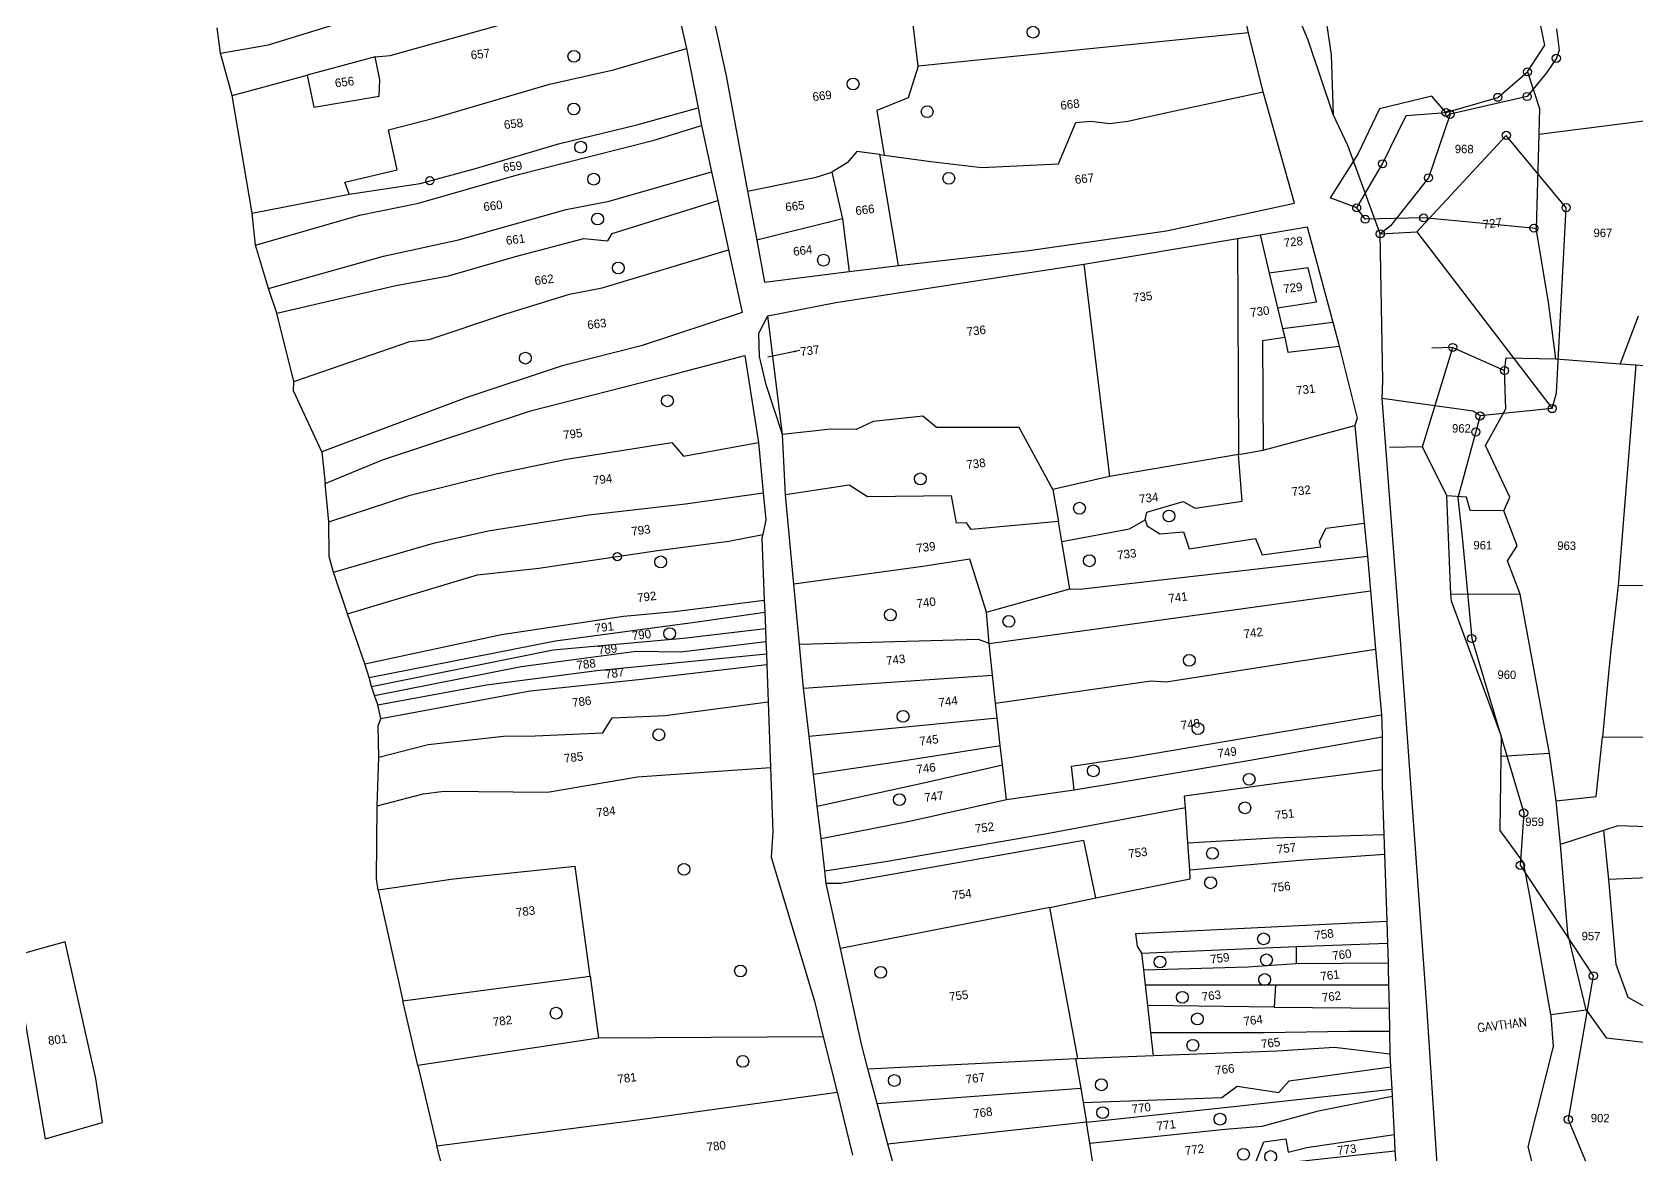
# Model space of a CAD drawing. Header units: metres. Extents: x 286362 to 288495, y 2008811 to 2013011.
# Drawn here: x 287114 to 287803, y 2009534 to 2010016 of the extents above; entities that cross this region are included whole.
import ezdxf
from ezdxf.enums import TextEntityAlignment as Align

# ---------------------------------------------------------------- set-up
doc = ezdxf.new("R2010")
doc.units = ezdxf.units.M
for name, color, linetype in [('OFF', 1, 'Continuous'), ('POLY_PARCEL', 6, 'Continuous'), ('POLY_ROAD', 30, 'Continuous'), ('POLY_WATER', 4, 'Continuous'), ('TEXT_MAPIN', 7, 'Continuous'), ('TEXT_PARCEL', 7, 'Continuous'), ('V_BOUND_LINE', 7, 'Continuous')]:
    doc.layers.add(name, color=color, linetype=linetype)
doc.styles.get("Standard").update_dxf_attribs({"font": 'simplex.shx'})
doc.styles.add('TEXT_MAP', font='')
doc.styles.get('TEXT_MAP').set_extended_font_data('Kruti Dev 050')
doc.dimstyles.get("Standard").update_dxf_attribs({"dimtxt": 0.18, "dimasz": 0.18, "dimexe": 0.18, "dimexo": 0.0625, "dimgap": 0.09, "dimtad": 0, "dimtih": 1, "dimtoh": 1, "dimdec": 4, "dimzin": 0, "dimdsep": 46, "dimtxsty": 'Standard', "dimcen": 0.09, "dimadec": 0, "dimazin": 0, "dimtfac": 1, "dimtdec": 4, "dimtofl": 0, "dimtmove": 0, "dimatfit": 3, "dimfxl": 1, "dimtolj": 1, "dimtzin": 0, "dimarcsym": 0})

msp = doc.modelspace()

# ---------------------------------------------------------------- linework, layer by layer
for centre, radius in [((287543.94, 2010015.54), 2.54), ((287346.88, 2010005.21), 2.54), ((287768.53, 2010004.35), 1.75), ((287466.69, 2009993.33), 2.54), ((287756.08, 2009998.5), 1.71), ((287743.4, 2009987.6), 1.71), ((287755.98, 2009987.94), 1.75), ((287346.83, 2009982.61), 2.54), ((287498.48, 2009981.45), 2.54), ((287721.1, 2009981.1), 1.71), ((287722.88, 2009980.34), 1.75), ((287349.8, 2009966.22), 2.54), ((287747.01, 2009971.27), 1.75), ((287355.37, 2009952.5), 2.54), ((287507.78, 2009952.87), 2.54), ((287693.93, 2009959.14), 1.71), ((287713.61, 2009953.1), 1.75), ((287285.06, 2009951.83), 1.75), ((287682.81, 2009940.21), 1.71), ((287772.69, 2009940.27), 1.75), ((287357.03, 2009935.4), 2.54), ((287686.5, 2009935.29), 1.71), ((287711.56, 2009935.89), 1.71), ((287692.93, 2009929.07), 1.75), ((287758.86, 2009931.49), 1.71), ((287453.99, 2009917.76), 2.54), ((287365.92, 2009914.4), 2.54), ((287724.05, 2009880.35), 1.71), ((287326.04, 2009875.75), 2.54), ((287746.27, 2009870.43), 1.71), ((287387.01, 2009857.45), 2.54), ((287735.77, 2009850.94), 1.75), ((287766.74, 2009854.11), 1.75), ((287733.92, 2009844.09), 1.75), ((287495.58, 2009823.96), 2.54), ((287563.84, 2009811.38), 2.54), ((287602.26, 2009808.03), 2.54), ((287365.48, 2009790.63), 1.75), ((287384.14, 2009788.35), 2.54), ((287568.11, 2009788.84), 2.54), ((287482.7, 2009765.63), 2.54), ((287533.55, 2009762.87), 2.54), ((287388, 2009757.59), 2.54), ((287732.17, 2009755.51), 1.75), ((287610.98, 2009746.15), 2.54), ((287488.16, 2009722.09), 2.54), ((287383.34, 2009714.22), 2.54), ((287614.69, 2009716.88), 2.54), ((287569.83, 2009698.75), 2.54), ((287636.66, 2009695.12), 2.54), ((287486.58, 2009686.39), 2.54), ((287634.83, 2009682.87), 2.54), ((287754.51, 2009680.69), 1.75), ((287620.93, 2009663.34), 2.54), ((287394.13, 2009656.52), 2.54), ((287753.02, 2009658.25), 1.75), ((287620.11, 2009650.74), 2.54), ((287642.85, 2009626.68), 2.54), ((287598.4, 2009616.77), 2.54), ((287644.1, 2009617.66), 2.54), ((287418.36, 2009612.93), 2.54), ((287478.56, 2009612.32), 2.54), ((287643.35, 2009609.22), 2.54), ((287784.35, 2009610.83), 1.75), ((287607.99, 2009601.63), 2.54), ((287339.25, 2009594.81), 2.54), ((287614.45, 2009592.35), 2.54), ((287612.5, 2009581.05), 2.54), ((287419.38, 2009574.13), 2.54), ((287484.38, 2009565.94), 2.54), ((287573.26, 2009564.11), 2.54), ((287573.8, 2009552.16), 2.54), ((287624.17, 2009549.35), 2.54), ((287773.65, 2009549.19), 1.75), ((287634.24, 2009534.27), 2.54), ((287645.9, 2009533.33), 2.54)]:
    msp.add_circle(centre, radius)
at = {"layer": 'OFF'}
for p, q in [((287721.1, 2009981.1), (287715.05, 2009988.04)), ((287682.81, 2009940.21), (287671.43, 2009944.51))]:
    msp.add_line(p, q, dxfattribs=at)
at = {"layer": 'POLY_PARCEL'}
for p, q in [((287763.6, 2010009.94), (287757.35, 2010040.02)), ((287268.04, 2010005.54), (287334.24, 2010024.02)), ((287668.94, 2010025.11), (287671.86, 2010005.77)), ((287195.16, 2010006.56), (287193.8, 2010017.42)), ((287215.82, 2010010.15), (287245.94, 2010019.39)), ((287494.57, 2010000.9), (287492.06, 2010022.38)), ((287195.16, 2010006.56), (287215.82, 2010010.15)), ((287636.43, 2010015.29), (287494.57, 2010000.9)), ((287756.08, 2009998.5), (287763.6, 2010009.94)), ((287200.18, 2009988.34), (287195.16, 2010006.56)), ((287261.65, 2010004.98), (287232.35, 2009997.09)), ((287261.65, 2010004.98), (287268.04, 2010005.54)), ((287263.64, 2009995.06), (287261.65, 2010004.98)), ((287363.89, 2009999.45), (287395.15, 2010008.59)), ((287671.86, 2010005.77), (287672.71, 2009980.22)), ((287200.18, 2009988.34), (287232.35, 2009997.09)), ((287232.35, 2009997.09), (287235.32, 2009983.32)), ((287336.36, 2009993.27), (287363.89, 2009999.45)), ((287494.57, 2010000.9), (287490.27, 2009987.35)), ((287743.4, 2009987.6), (287756.08, 2009998.5)), ((287756.08, 2009998.5), (287761.27, 2009982.78)), ((287263.28, 2009988.07), (287263.64, 2009995.06)), ((287286.81, 2009978.61), (287336.36, 2009993.27)), ((287602.82, 2009981.44), (287642.65, 2009989.89)), ((287208.74, 2009937.92), (287200.18, 2009988.34)), ((287235.32, 2009983.32), (287263.28, 2009988.07)), ((287373.81, 2009975.76), (287400.17, 2009983.05)), ((287490.27, 2009987.35), (287476.86, 2009981.94)), ((287476.86, 2009981.94), (287479.99, 2009962.81)), ((287721.1, 2009981.1), (287743.4, 2009987.6)), ((287761.27, 2009982.78), (287760.99, 2009971.93)), ((287267.32, 2009973.68), (287286.81, 2009978.61)), ((287340.33, 2009967.59), (287373.81, 2009975.76)), ((287381.33, 2009969.26), (287401.65, 2009975.5)), ((287554.8, 2009959.15), (287562.34, 2009976.86)), ((287562.34, 2009976.86), (287568.78, 2009977.42)), ((287568.78, 2009977.42), (287576.67, 2009976.41)), ((287576.67, 2009976.41), (287584.56, 2009977.4)), ((287584.56, 2009977.4), (287602.82, 2009981.44)), ((287760.99, 2009971.79), (287807.14, 2009977.7)), ((287270.96, 2009956.52), (287267.32, 2009973.68)), ((287354.14, 2009962.37), (287381.33, 2009969.26)), ((287760.99, 2009971.79), (287759.79, 2009931.4)), ((287760.99, 2009971.93), (287760.99, 2009971.79)), ((287304.65, 2009957.15), (287340.33, 2009967.59)), ((287323.1, 2009954.51), (287354.14, 2009962.37)), ((287468.29, 2009964.31), (287464.13, 2009959.53)), ((287478.21, 2009963.05), (287468.29, 2009964.31)), ((287478.21, 2009963.05), (287479.99, 2009962.81)), ((287486.2, 2009915.54), (287478.21, 2009963.05)), ((287479.99, 2009962.81), (287500.12, 2009960.05)), ((287248.53, 2009951.23), (287270.96, 2009956.52)), ((287280.21, 2009942.18), (287323.1, 2009954.51)), ((287280.88, 2009950.7), (287304.65, 2009957.15)), ((287362.03, 2009943.02), (287405.96, 2009955.71)), ((287450.89, 2009953.37), (287457.63, 2009955.47)), ((287464.13, 2009959.53), (287457.63, 2009955.47)), ((287457.63, 2009955.47), (287462.14, 2009935.52)), ((287500.12, 2009960.05), (287521.96, 2009957.53)), ((287521.96, 2009957.53), (287554.8, 2009959.15)), ((287250.42, 2009946.13), (287248.53, 2009951.23)), ((287250.42, 2009946.13), (287280.88, 2009950.7)), ((287421.41, 2009947.36), (287450.89, 2009953.37)), ((287208.74, 2009937.92), (287250.42, 2009946.13)), ((287254.79, 2009937), (287280.21, 2009942.18)), ((287343.61, 2009939.46), (287362.03, 2009943.02)), ((287363.26, 2009929.27), (287408.65, 2009943.38)), ((287210.22, 2009924.21), (287208.74, 2009937.92)), ((287210.22, 2009924.21), (287254.79, 2009937)), ((287297.33, 2009926.46), (287343.61, 2009939.46)), ((287462.14, 2009935.52), (287425.32, 2009926.28)), ((287462.14, 2009935.52), (287465.03, 2009912.88)), ((287686.5, 2009935.29), (287682.81, 2009940.21)), ((287711.56, 2009935.89), (287686.5, 2009935.29)), ((287759.79, 2009931.4), (287711.56, 2009935.89)), ((287321.8, 2009919.36), (287351.13, 2009927.01)), ((287351.13, 2009927.01), (287361.43, 2009926.07)), ((287361.43, 2009926.07), (287363.26, 2009929.27)), ((287631.61, 2009927.05), (287632.14, 2009834.46)), ((287641.36, 2009928.68), (287645.31, 2009912.2)), ((287708.66, 2009929.87), (287766.74, 2009854.11)), ((287765.09, 2009899.76), (287759.79, 2009931.4)), ((287215.78, 2009905.56), (287210.22, 2009924.21)), ((287265.18, 2009919.45), (287297.33, 2009926.46)), ((287358.99, 2009905.91), (287413.26, 2009922.17)), ((287215.78, 2009905.56), (287265.18, 2009919.45)), ((287293.05, 2009911.04), (287321.8, 2009919.36)), ((287565.67, 2009916.01), (287576.75, 2009825.01)), ((287661.95, 2009914.41), (287645.31, 2009912.2)), ((287665.53, 2009899.85), (287661.95, 2009914.41)), ((287219.33, 2009895.09), (287270.48, 2009906.96)), ((287270.48, 2009906.96), (287293.05, 2009911.04)), ((287645.31, 2009912.2), (287648.87, 2009897.35)), ((287219.33, 2009895.09), (287215.78, 2009905.56)), ((287317.69, 2009894.77), (287344.94, 2009903.16)), ((287344.94, 2009903.16), (287358.99, 2009905.91)), ((287648.87, 2009897.35), (287665.53, 2009899.85)), ((287768.3, 2009875.39), (287765.09, 2009899.76)), ((287226.74, 2009865.74), (287219.33, 2009895.09)), ((287284.82, 2009883.7), (287317.69, 2009894.77)), ((287436.44, 2009843.05), (287430.05, 2009893.95)), ((287648.87, 2009897.35), (287651.01, 2009888.44)), ((287651.01, 2009888.44), (287672.55, 2009891.21)), ((287651.01, 2009888.44), (287651.92, 2009884.63)), ((287226.74, 2009865.74), (287276.47, 2009882.9)), ((287276.47, 2009882.9), (287284.82, 2009883.7)), ((287651.92, 2009884.63), (287642.34, 2009883.18)), ((287642.34, 2009883.18), (287642.68, 2009836.29)), ((287651.92, 2009884.63), (287653.22, 2009878.29)), ((287653.22, 2009878.29), (287675.3, 2009880.88)), ((287711.01, 2009837.7), (287724.05, 2009880.35)), ((287724.05, 2009880.35), (287715.07, 2009880.04)), ((287724.05, 2009880.35), (287746.27, 2009870.43)), ((287746.27, 2009870.43), (287747.04, 2009875.88)), ((287747.04, 2009875.88), (287768.3, 2009875.39)), ((287768.3, 2009875.39), (287795.94, 2009873.36)), ((287802.59, 2009872.87), (287795.07, 2009778.28)), ((287226.5, 2009861.74), (287226.74, 2009865.74)), ((287746.81, 2009854.04), (287746.27, 2009870.43)), ((287238.69, 2009835.6), (287226.5, 2009861.74)), ((287732.76, 2009852.96), (287693.72, 2009858.42)), ((287735.77, 2009850.94), (287732.76, 2009852.96)), ((287738.07, 2009838.23), (287746.81, 2009854.04)), ((287457.2, 2009845.35), (287436.44, 2009843.05)), ((287467.98, 2009845.2), (287457.2, 2009845.35)), ((287475.32, 2009848.63), (287467.98, 2009845.2)), ((287496.57, 2009850.79), (287475.32, 2009848.63)), ((287502.43, 2009846.02), (287496.57, 2009850.79)), ((287537.98, 2009845.98), (287502.43, 2009846.02)), ((287552.42, 2009819.46), (287537.98, 2009845.98)), ((287642.68, 2009836.29), (287682.08, 2009846.86)), ((287343.64, 2009832.4), (287388.92, 2009839.57)), ((287388.92, 2009839.57), (287393.88, 2009833.74)), ((287393.88, 2009833.74), (287426.11, 2009839.58)), ((287711.01, 2009837.7), (287696.88, 2009837.36)), ((287721.51, 2009816.68), (287711.01, 2009837.7)), ((287748.48, 2009816.17), (287738.07, 2009838.23)), ((287314.13, 2009826.22), (287343.64, 2009832.4)), ((287632.14, 2009834.46), (287576.75, 2009825.01)), ((287632.14, 2009834.46), (287642.68, 2009836.29)), ((287633.66, 2009814.39), (287632.14, 2009834.46)), ((287276.55, 2009817.04), (287314.13, 2009826.22)), ((287576.75, 2009825.01), (287552.42, 2009819.46)), ((287241.76, 2009805.48), (287240.06, 2009822.01)), ((287241.76, 2009805.48), (287276.55, 2009817.04)), ((287394.71, 2009813.25), (287428.17, 2009817.92)), ((287464.99, 2009821.25), (287437.65, 2009817.11)), ((287472.88, 2009816.23), (287464.99, 2009821.25)), ((287508.86, 2009816.75), (287472.88, 2009816.23)), ((287511.08, 2009805.02), (287508.86, 2009816.75)), ((287552.42, 2009819.46), (287554.8, 2009805.75)), ((287730, 2009816.14), (287721.51, 2009816.68)), ((287723.17, 2009774.37), (287721.51, 2009816.68)), ((287353.34, 2009808.56), (287394.71, 2009813.25)), ((287592.1, 2009806.42), (287592.69, 2009809.75)), ((287592.69, 2009809.75), (287608.4, 2009814.22)), ((287608.4, 2009814.22), (287613.51, 2009811.36)), ((287613.51, 2009811.36), (287633.66, 2009814.39)), ((287731.55, 2009810.45), (287730, 2009816.14)), ((287745.95, 2009810.31), (287731.55, 2009810.45)), ((287745.95, 2009810.31), (287748.48, 2009816.17)), ((287751.62, 2009795.28), (287745.95, 2009810.31)), ((287241.88, 2009790.61), (287241.76, 2009805.48)), ((287310.02, 2009801.64), (287353.34, 2009808.56)), ((287515.33, 2009805.05), (287511.08, 2009805.02)), ((287517.43, 2009802.31), (287515.33, 2009805.05)), ((287554.8, 2009805.75), (287517.43, 2009802.31)), ((287556.26, 2009797.1), (287554.8, 2009805.75)), ((287585.33, 2009802.57), (287592.1, 2009806.42)), ((287592.1, 2009806.42), (287592.94, 2009803.77)), ((287592.94, 2009803.77), (287598.36, 2009800.45)), ((287666.85, 2009797.29), (287669.65, 2009802.89)), ((287669.65, 2009802.89), (287686.09, 2009804.95)), ((287243.72, 2009783.89), (287286.58, 2009796.46)), ((287286.58, 2009796.46), (287310.02, 2009801.64)), ((287382.82, 2009793.23), (287413.34, 2009797.31)), ((287413.34, 2009797.31), (287427.93, 2009800.12)), ((287556.26, 2009797.1), (287585.33, 2009802.57)), ((287559.68, 2009776.84), (287556.26, 2009797.1)), ((287598.36, 2009800.45), (287608.53, 2009801.23)), ((287608.53, 2009801.23), (287610.93, 2009794.02)), ((287610.93, 2009794.02), (287639.43, 2009798.35)), ((287639.43, 2009798.35), (287642.3, 2009791.45)), ((287667.4, 2009794.86), (287666.85, 2009797.29)), ((287243.72, 2009783.89), (287241.88, 2009790.61)), ((287331.89, 2009785.6), (287382.82, 2009793.23)), ((287516.79, 2009789.47), (287496.64, 2009786.44)), ((287523.88, 2009766.84), (287516.79, 2009789.47)), ((287564.05, 2009776.63), (287687.44, 2009790.8)), ((287642.3, 2009791.45), (287667.4, 2009794.86)), ((287747.49, 2009788.78), (287751.62, 2009795.28)), ((287249.67, 2009766.1), (287243.72, 2009783.89)), ((287249.67, 2009766.1), (287305.43, 2009782.78)), ((287305.43, 2009782.78), (287331.89, 2009785.6)), ((287496.64, 2009786.44), (287441.22, 2009778.75)), ((287753.05, 2009774.55), (287747.49, 2009788.78)), ((287523.88, 2009766.84), (287559.68, 2009776.84)), ((287559.68, 2009776.84), (287564.05, 2009776.63)), ((287572.15, 2009759.78), (287688.74, 2009775.94)), ((287795.07, 2009778.28), (287791.81, 2009749.33)), ((287846.57, 2009777.49), (287795.07, 2009778.28)), ((287390.07, 2009767.1), (287428.6, 2009771.98)), ((287753.05, 2009774.55), (287723.17, 2009774.37)), ((287723.53, 2009771.53), (287723.17, 2009774.37)), ((287745, 2009713.46), (287723.53, 2009771.53)), ((287765.54, 2009706.16), (287753.05, 2009774.55)), ((287257.08, 2009744.7), (287249.67, 2009766.1)), ((287315.83, 2009757.28), (287368.22, 2009765.1)), ((287339.02, 2009754.49), (287398.84, 2009762.49)), ((287368.22, 2009765.1), (287390.07, 2009767.1)), ((287398.84, 2009762.49), (287428.8, 2009766.77)), ((287525.02, 2009753.37), (287523.88, 2009766.84)), ((287257.08, 2009744.7), (287315.83, 2009757.28)), ((287338.01, 2009750.64), (287393.74, 2009755.65)), ((287393.74, 2009755.65), (287429.07, 2009759.86)), ((287520.55, 2009755.06), (287443.63, 2009752.92)), ((287525.02, 2009753.37), (287520.55, 2009755.06)), ((287525.02, 2009753.37), (287572.15, 2009759.78)), ((287259.06, 2009738.75), (287339.02, 2009754.49)), ((287260.04, 2009734.9), (287338.01, 2009750.64)), ((287324.27, 2009743.45), (287373.58, 2009750.14)), ((287356.75, 2009741.82), (287429.49, 2009748.97)), ((287373.58, 2009750.14), (287392.74, 2009749.81)), ((287392.74, 2009749.81), (287429.28, 2009754.21)), ((287526.53, 2009739.77), (287525.02, 2009753.37)), ((287601.06, 2009736.89), (287690.94, 2009750.89)), ((287791.81, 2009749.33), (287790.51, 2009736.11)), ((287259.06, 2009738.75), (287257.08, 2009744.7)), ((287261.27, 2009731.08), (287324.27, 2009743.45)), ((287309.36, 2009735.63), (287356.75, 2009741.82)), ((287374.62, 2009737.86), (287429.66, 2009744.34)), ((287260.04, 2009734.9), (287259.06, 2009738.75)), ((287261.27, 2009731.08), (287260.04, 2009734.9)), ((287262.77, 2009727.05), (287309.36, 2009735.63)), ((287328.06, 2009733.01), (287374.62, 2009737.86)), ((287445.37, 2009734.15), (287526.53, 2009739.77)), ((287527.87, 2009727.73), (287526.53, 2009739.77)), ((287527.87, 2009727.73), (287594.62, 2009737.33)), ((287594.62, 2009737.33), (287601.06, 2009736.89)), ((287790.51, 2009736.11), (287788.26, 2009713.23)), ((287262.77, 2009727.05), (287261.27, 2009731.08)), ((287263.99, 2009721.25), (287262.77, 2009727.05)), ((287263.99, 2009721.25), (287328.06, 2009733.01)), ((287385.97, 2009722.54), (287430.24, 2009728.36)), ((287528.56, 2009721.53), (287527.87, 2009727.73)), ((287262.92, 2009717.89), (287263.99, 2009721.25)), ((287359.36, 2009714.98), (287363.27, 2009721.43)), ((287363.27, 2009721.43), (287385.97, 2009722.54)), ((287499.58, 2009718.65), (287528.56, 2009721.53)), ((287529.88, 2009709.67), (287528.56, 2009721.53)), ((287586.26, 2009704.66), (287693.4, 2009722.81)), ((287263.09, 2009704.64), (287262.92, 2009717.89)), ((287284.26, 2009710.02), (287316.59, 2009713.58)), ((287316.59, 2009713.58), (287330.21, 2009713.8)), ((287330.21, 2009713.8), (287359.36, 2009714.98)), ((287447.78, 2009713.65), (287499.58, 2009718.65)), ((287637.11, 2009703.3), (287693.69, 2009713.4)), ((287744.87, 2009704.91), (287745, 2009713.46)), ((287785.6, 2009687.72), (287788.26, 2009713.23)), ((287788.26, 2009713.23), (287821.68, 2009713.39)), ((287263.09, 2009704.64), (287284.26, 2009710.02)), ((287483.35, 2009702.35), (287529.88, 2009709.67)), ((287530.82, 2009701.3), (287529.88, 2009709.67)), ((287262.49, 2009683.72), (287263.09, 2009704.64)), ((287374.13, 2009696.24), (287431.26, 2009700.16)), ((287449.69, 2009697.38), (287483.35, 2009702.35)), ((287498.92, 2009694.05), (287530.82, 2009701.3)), ((287532.48, 2009686.41), (287530.82, 2009701.3)), ((287560.48, 2009700.68), (287586.26, 2009704.66)), ((287561.5, 2009690.55), (287560.48, 2009700.68)), ((287579.75, 2009693.6), (287637.11, 2009703.3)), ((287744.36, 2009673.13), (287744.87, 2009704.91)), ((287765.54, 2009706.16), (287744.87, 2009704.91)), ((287768.4, 2009685.9), (287765.54, 2009706.16)), ((287335.48, 2009689.65), (287374.13, 2009696.24)), ((287451.31, 2009683.58), (287498.92, 2009694.05)), ((287561.5, 2009690.55), (287579.75, 2009693.6)), ((287608.95, 2009687.99), (287650.54, 2009693.71)), ((287650.54, 2009693.71), (287693.72, 2009699.25)), ((287262.49, 2009683.72), (287282.19, 2009688.92)), ((287282.19, 2009688.92), (287291.24, 2009690.06)), ((287291.24, 2009690.06), (287335.48, 2009689.65)), ((287490.83, 2009677.18), (287532.48, 2009686.41)), ((287532.48, 2009686.41), (287561.5, 2009690.55)), ((287609.29, 2009683.06), (287608.95, 2009687.99)), ((287768.4, 2009685.9), (287785.6, 2009687.72)), ((287770.31, 2009667.09), (287768.4, 2009685.9)), ((287262.19, 2009652.42), (287262.49, 2009683.72)), ((287549.83, 2009671.82), (287609.29, 2009683.06)), ((287610.34, 2009667.92), (287609.29, 2009683.06)), ((287452.94, 2009669.67), (287490.83, 2009677.18)), ((287754.4, 2009659.38), (287744.36, 2009673.13)), ((287788.76, 2009673.09), (287770.31, 2009667.09)), ((287794.96, 2009675.11), (287788.76, 2009673.09)), ((287788.76, 2009673.09), (287790.89, 2009652.11)), ((287816.32, 2009674.42), (287794.96, 2009675.11)), ((287565.73, 2009668.81), (287461.38, 2009650.47)), ((287481.47, 2009659.99), (287549.83, 2009671.82)), ((287570.87, 2009644.33), (287565.73, 2009668.81)), ((287610.34, 2009667.92), (287647.01, 2009670)), ((287611.14, 2009656.28), (287610.34, 2009667.92)), ((287647.01, 2009670), (287694.45, 2009671.4)), ((287773.5, 2009628.93), (287770.31, 2009667.09)), ((287454.56, 2009655.88), (287481.47, 2009659.99)), ((287611.14, 2009656.28), (287658.23, 2009660.4)), ((287658.23, 2009660.4), (287694.74, 2009662.95)), ((287757.23, 2009644.36), (287754.4, 2009659.38)), ((287262.81, 2009647.53), (287262.19, 2009652.42)), ((287295.22, 2009652.34), (287262.81, 2009647.53)), ((287347.44, 2009657.66), (287295.22, 2009652.34)), ((287353.84, 2009610.67), (287347.44, 2009657.66)), ((287570.87, 2009644.33), (287611.41, 2009652.42)), ((287611.41, 2009652.42), (287611.14, 2009656.28)), ((287824.17, 2009653.52), (287790.89, 2009652.11)), ((287790.89, 2009652.11), (287794.08, 2009615.78)), ((287262.81, 2009647.53), (287273.48, 2009600.1)), ((287461.38, 2009650.47), (287455.19, 2009650.48)), ((287766.16, 2009594.2), (287757.23, 2009644.36)), ((287551.12, 2009640.1), (287461.27, 2009622.6)), ((287551.12, 2009640.1), (287570.87, 2009644.33)), ((287563.12, 2009575.44), (287551.12, 2009640.1)), ((287588.07, 2009628.98), (287695.72, 2009634.32)), ((287128.61, 2009625.37), (287106.5, 2009619.33)), ((287141.77, 2009566.8), (287128.61, 2009625.37)), ((287588.75, 2009623.56), (287588.07, 2009628.98)), ((287656.87, 2009623.35), (287696.05, 2009624.78)), ((287781.37, 2009596.18), (287773.5, 2009628.93)), ((287106.5, 2009619.33), (287119.98, 2009540.86)), ((287590.63, 2009620.54), (287588.75, 2009623.56)), ((287590.63, 2009620.54), (287656.87, 2009623.35)), ((287591.43, 2009613.37), (287590.63, 2009620.54)), ((287656.87, 2009623.35), (287656.78, 2009616.08)), ((287273.48, 2009600.1), (287353.84, 2009610.67)), ((287353.84, 2009610.67), (287357.42, 2009584.08)), ((287591.43, 2009613.37), (287636.17, 2009614.75)), ((287592.15, 2009606.99), (287591.43, 2009613.37)), ((287636.17, 2009614.75), (287656.78, 2009616.08)), ((287656.78, 2009616.08), (287696.33, 2009616.47)), ((287794.08, 2009615.78), (287799.25, 2009601.66)), ((287592.15, 2009606.99), (287647.91, 2009606.96)), ((287593.16, 2009598.07), (287592.15, 2009606.99)), ((287647.91, 2009606.96), (287647.36, 2009597.38)), ((287647.91, 2009606.96), (287696.53, 2009607)), ((287279.94, 2009572.37), (287273.48, 2009600.1)), ((287647.36, 2009597.38), (287593.16, 2009598.07)), ((287594.46, 2009586.51), (287593.16, 2009598.07)), ((287647.36, 2009597.38), (287696.7, 2009596.94)), ((287766.16, 2009594.2), (287781.37, 2009596.18)), ((287781.37, 2009596.18), (287789.93, 2009584.22)), ((287799.25, 2009601.66), (287807.4, 2009597.11)), ((287766.27, 2009593.6), (287766.16, 2009594.2)), ((287767.3, 2009580.46), (287766.27, 2009593.6)), ((287357.42, 2009584.08), (287279.94, 2009572.37)), ((287453.9, 2009584.64), (287357.42, 2009584.08)), ((287594.46, 2009586.51), (287642.95, 2009586.57)), ((287595.58, 2009576.6), (287594.46, 2009586.51)), ((287642.95, 2009586.57), (287679.43, 2009587.15)), ((287679.43, 2009587.15), (287696.87, 2009587.04)), ((287789.93, 2009584.22), (287811.11, 2009581.77)), ((287563.12, 2009575.44), (287595.58, 2009576.6)), ((287595.58, 2009576.6), (287648.71, 2009578.7)), ((287648.71, 2009578.7), (287673.29, 2009580.29)), ((287673.29, 2009580.29), (287697.03, 2009577.42)), ((287756.44, 2009537.49), (287767.3, 2009580.46)), ((287279.94, 2009572.37), (287287.99, 2009537.9)), ((287473.06, 2009570.9), (287562.18, 2009575.41)), ((287562.18, 2009575.41), (287563.12, 2009575.44)), ((287562.18, 2009575.41), (287564.37, 2009562.71)), ((287653.83, 2009565.83), (287697.33, 2009571.76)), ((287144.5, 2009547.92), (287141.77, 2009566.8)), ((287477.02, 2009556.04), (287564.37, 2009562.71)), ((287564.37, 2009562.71), (287565.44, 2009556.46)), ((287624.93, 2009558.71), (287631.58, 2009563.54)), ((287627.41, 2009554.48), (287697.84, 2009562.2)), ((287631.58, 2009563.54), (287649.45, 2009560.78)), ((287649.45, 2009560.78), (287653.83, 2009565.83)), ((287371.06, 2009548.57), (287459.8, 2009560.88)), ((287565.44, 2009556.46), (287624.93, 2009558.71)), ((287565.44, 2009556.46), (287566.87, 2009548.13)), ((287666.41, 2009552.87), (287698, 2009559.18)), ((287119.98, 2009540.86), (287144.5, 2009547.92)), ((287287.99, 2009537.9), (287371.06, 2009548.57)), ((287566.87, 2009548.13), (287481.65, 2009538.65)), ((287566.87, 2009548.13), (287627.41, 2009554.48)), ((287568.25, 2009539.04), (287566.87, 2009548.13)), ((287642.2, 2009546.33), (287666.41, 2009552.87)), ((287568.25, 2009539.04), (287626.33, 2009545.09)), ((287626.33, 2009545.09), (287642.2, 2009546.33)), ((287661.37, 2009537.22), (287698.86, 2009542.83)), ((287297.12, 2009502.89), (287287.99, 2009537.9)), ((287571.12, 2009520.06), (287568.25, 2009539.04)), ((287638.84, 2009529.25), (287643.03, 2009539.68)), ((287638.84, 2009529.25), (287699.24, 2009535.74)), ((287643.03, 2009539.68), (287652.4, 2009540.85)), ((287652.4, 2009540.85), (287653.36, 2009535.22)), ((287653.36, 2009535.22), (287661.37, 2009537.22)), ((287765.26, 2009503.29), (287756.44, 2009537.49))]:
    msp.add_line(p, q, dxfattribs=at)
at = {"layer": 'POLY_ROAD'}
for p, q in [((287661.99, 2010012.11), (287638.77, 2010068.62)), ((287388.44, 2010037.97), (287395.15, 2010008.59)), ((287636.43, 2010015.29), (287631.59, 2010037.85)), ((287407.34, 2010018.99), (287412.17, 2009996.89)), ((287642.65, 2009989.89), (287636.43, 2010015.29)), ((287672.71, 2009980.22), (287661.99, 2010012.11)), ((287395.15, 2010008.59), (287400.17, 2009983.05)), ((287412.17, 2009996.89), (287421.41, 2009947.36)), ((287656.17, 2009942.24), (287642.65, 2009989.89)), ((287400.17, 2009983.05), (287401.65, 2009975.5)), ((287401.65, 2009975.5), (287405.96, 2009955.71)), ((287679.08, 2009966.92), (287672.71, 2009980.22)), ((287692.93, 2009929.07), (287679.08, 2009966.92)), ((287405.96, 2009955.71), (287408.65, 2009943.38)), ((287408.65, 2009943.38), (287413.26, 2009922.17)), ((287421.41, 2009947.36), (287425.32, 2009926.28)), ((287601.24, 2009930.31), (287656.17, 2009942.24)), ((287541.17, 2009921.76), (287601.24, 2009930.31)), ((287565.67, 2009916.01), (287631.61, 2009927.05)), ((287631.61, 2009927.05), (287641.36, 2009928.68)), ((287641.36, 2009928.68), (287661.62, 2009932.07)), ((287661.62, 2009932.07), (287672.55, 2009891.21)), ((287694.09, 2009866.19), (287692.93, 2009929.07)), ((287413.26, 2009922.17), (287419.12, 2009895.25)), ((287425.32, 2009926.28), (287428.66, 2009908.32)), ((287486.2, 2009915.54), (287541.17, 2009921.76)), ((287465.03, 2009912.88), (287486.2, 2009915.54)), ((287538.64, 2009911.94), (287565.67, 2009916.01)), ((287428.66, 2009908.32), (287465.03, 2009912.88)), ((287459.23, 2009899.63), (287538.64, 2009911.94)), ((287430.05, 2009893.95), (287459.23, 2009899.63)), ((287419.12, 2009895.25), (287375.75, 2009881)), ((287426.29, 2009886.43), (287430.05, 2009893.95)), ((287426.54, 2009876.39), (287426.29, 2009886.43)), ((287672.55, 2009891.21), (287674.96, 2009882.23)), ((287375.75, 2009881), (287341.9, 2009872.39)), ((287674.96, 2009882.23), (287675.3, 2009880.88)), ((287675.3, 2009880.88), (287683.03, 2009850)), ((287341.9, 2009872.39), (287300.94, 2009858.85)), ((287388.74, 2009868.53), (287420.28, 2009876.85)), ((287420.28, 2009876.85), (287426.11, 2009839.58)), ((287429.4, 2009864.33), (287426.54, 2009876.39)), ((287328.18, 2009853.21), (287388.74, 2009868.53)), ((287693.72, 2009858.42), (287694.09, 2009866.19)), ((287300.94, 2009858.85), (287238.69, 2009835.6)), ((287436.44, 2009843.05), (287429.4, 2009864.33)), ((287701.69, 2009754.75), (287693.72, 2009858.42)), ((287264.66, 2009832.14), (287328.18, 2009853.21)), ((287683.03, 2009850), (287682.08, 2009846.86)), ((287682.08, 2009846.86), (287686.09, 2009804.95)), ((287426.11, 2009839.58), (287428.17, 2009817.92)), ((287437.65, 2009817.11), (287436.44, 2009843.05)), ((287238.69, 2009835.6), (287240.06, 2009822.01)), ((287240.06, 2009822.01), (287264.66, 2009832.14)), ((287428.17, 2009817.92), (287429.27, 2009806.4)), ((287441.22, 2009778.75), (287437.65, 2009817.11)), ((287429.27, 2009806.4), (287427.93, 2009800.12)), ((287686.09, 2009804.95), (287687.44, 2009790.8)), ((287427.93, 2009800.12), (287427.58, 2009798.47)), ((287427.58, 2009798.47), (287428.6, 2009771.98)), ((287687.44, 2009790.8), (287688.74, 2009775.94)), ((287443.63, 2009752.92), (287441.22, 2009778.75)), ((287688.74, 2009775.94), (287690.94, 2009750.89)), ((287428.6, 2009771.98), (287428.8, 2009766.77)), ((287428.8, 2009766.77), (287429.07, 2009759.86)), ((287429.07, 2009759.86), (287429.28, 2009754.21)), ((287712.97, 2009597.81), (287701.69, 2009754.75)), ((287429.28, 2009754.21), (287429.49, 2009748.97)), ((287429.49, 2009748.97), (287429.66, 2009744.34)), ((287445.37, 2009734.15), (287443.63, 2009752.92)), ((287690.94, 2009750.89), (287693.4, 2009722.81)), ((287429.66, 2009744.34), (287430.24, 2009728.36)), ((287447.78, 2009713.65), (287445.37, 2009734.15)), ((287430.24, 2009728.36), (287431.26, 2009700.16)), ((287693.4, 2009722.81), (287693.68, 2009719.55)), ((287449.69, 2009697.38), (287447.78, 2009713.65)), ((287693.68, 2009719.55), (287693.69, 2009713.4)), ((287693.69, 2009713.4), (287693.72, 2009699.25)), ((287431.26, 2009700.16), (287432.25, 2009672.6)), ((287451.31, 2009683.58), (287449.69, 2009697.38)), ((287693.72, 2009699.25), (287693.73, 2009692.36)), ((287693.73, 2009692.36), (287694.45, 2009671.4)), ((287452.94, 2009669.67), (287451.31, 2009683.58)), ((287432.25, 2009672.6), (287431.59, 2009661.77)), ((287454.56, 2009655.88), (287452.94, 2009669.67)), ((287694.45, 2009671.4), (287694.74, 2009662.95)), ((287431.59, 2009661.77), (287450.09, 2009599.97)), ((287694.74, 2009662.95), (287695.72, 2009634.32)), ((287455.19, 2009650.48), (287454.56, 2009655.88)), ((287461.27, 2009622.6), (287455.19, 2009650.48)), ((287695.72, 2009634.32), (287696.05, 2009624.78)), ((287696.05, 2009624.78), (287696.33, 2009616.47)), ((287470.23, 2009581.53), (287461.27, 2009622.6)), ((287696.33, 2009616.47), (287696.4, 2009614.61)), ((287696.4, 2009614.61), (287696.53, 2009607)), ((287696.53, 2009607), (287696.7, 2009596.94)), ((287450.09, 2009599.97), (287453.9, 2009584.64)), ((287696.7, 2009596.94), (287696.87, 2009587.04)), ((287722.23, 2009456.68), (287712.97, 2009597.81)), ((287453.9, 2009584.64), (287459.8, 2009560.88)), ((287696.87, 2009587.04), (287697.03, 2009577.42)), ((287473.06, 2009570.9), (287470.23, 2009581.53)), ((287697.03, 2009577.42), (287697.33, 2009571.76)), ((287477.02, 2009556.04), (287473.06, 2009570.9)), ((287697.33, 2009571.76), (287697.84, 2009562.2)), ((287697.84, 2009562.2), (287698, 2009559.18)), ((287459.8, 2009560.88), (287466.47, 2009533.97)), ((287481.65, 2009538.65), (287477.02, 2009556.04)), ((287698, 2009559.18), (287698.86, 2009542.83)), ((287698.86, 2009542.83), (287699.24, 2009535.74)), ((287491.16, 2009504.01), (287481.65, 2009538.65)), ((287699.24, 2009535.74), (287700.48, 2009520.01))]:
    msp.add_line(p, q, dxfattribs=at)
at = {"layer": 'POLY_WATER'}
for p, q in [((287692.63, 2009982.74), (287683.25, 2009963.23)), ((287715.05, 2009988.04), (287692.63, 2009982.74)), ((287693.93, 2009959.14), (287704.05, 2009979.86)), ((287704.05, 2009979.86), (287721.1, 2009981.1)), ((287683.25, 2009963.23), (287671.43, 2009944.51)), ((287682.81, 2009940.21), (287693.93, 2009959.14)), ((287803.57, 2009893.72), (287795.94, 2009873.36)), ((287795.94, 2009873.36), (287802.59, 2009872.87)), ((287802.59, 2009872.87), (287823.57, 2009871.33))]:
    msp.add_line(p, q, dxfattribs=at)
at = {"layer": 'V_BOUND_LINE'}
for p, q in [((287768.61, 2010017.04), (287769.76, 2010007.85)), ((287768.53, 2010004.35), (287764.29, 2009998.07)), ((287769.76, 2010007.85), (287768.53, 2010004.35)), ((287764.29, 2009998.07), (287755.98, 2009987.94)), ((287755.98, 2009987.94), (287722.88, 2009980.34)), ((287722.88, 2009980.34), (287713.61, 2009953.1)), ((287747.01, 2009971.27), (287708.66, 2009929.87)), ((287772.69, 2009940.27), (287747.01, 2009971.27)), ((287713.61, 2009953.1), (287697.29, 2009932.49)), ((287768.53, 2009860.8), (287772.69, 2009940.27)), ((287697.29, 2009932.49), (287692.93, 2009929.07)), ((287692.93, 2009929.07), (287708.66, 2009929.87)), ((287766.74, 2009854.11), (287768.53, 2009860.8)), ((287766.74, 2009854.11), (287735.77, 2009850.94)), ((287735.77, 2009850.94), (287726.27, 2009815.89)), ((287726.27, 2009815.89), (287728.13, 2009799.14)), ((287728.13, 2009799.14), (287732.17, 2009755.51)), ((287732.17, 2009755.51), (287754.51, 2009680.69)), ((287754.51, 2009680.69), (287753.02, 2009658.25)), ((287753.02, 2009658.25), (287784.35, 2009610.83)), ((287784.35, 2009610.83), (287773.65, 2009549.19)), ((287773.65, 2009549.19), (287789.72, 2009510.58))]:
    msp.add_line(p, q, dxfattribs=at)

# ---------------------------------------------------------------- texts
at = {"layer": 'TEXT_MAPIN'}
msp.add_text('GAVTHAN', height=3.701, rotation=7.15199, dxfattribs=at).set_placement((287734.81, 2009586.63))
at = {"layer": 'TEXT_PARCEL', "style": 'TEXT_MAP'}
for s, height, rotation, p in [('657', 3.701, 7.15199, (287306.7, 2010006.17)), ('656', 3.701, 7.15199, (287248.41, 2009994.2)), ('669', 3.701, 7.15199, (287453.39, 2009988.3)), ('668', 3.701, 7.15199, (287559.77, 2009984.58)), ('658', 3.701, 7.15199, (287320.94, 2009976.29)), ('968', 3.612, 359.44594, (287728.98, 2009965.44)), ('659', 3.701, 7.15199, (287320.53, 2009957.95)), ('667', 3.701, 7.15199, (287565.95, 2009952.74)), ('660', 3.701, 7.15199, (287312.14, 2009941.11)), ('665', 3.701, 7.15199, (287441.7, 2009940.98)), ('666', 3.701, 7.15199, (287471.76, 2009939.4)), ('727', 3.701, 7.15199, (287741.04, 2009933.58)), ('661', 3.701, 7.15199, (287321.8, 2009926.66)), ('728', 3.701, 7.15199, (287655.62, 2009925.63)), ('967', 3.612, 359.44594, (287788.5, 2009929.45)), ('664', 3.701, 7.15199, (287445.07, 2009921.95)), ('662', 3.701, 7.15199, (287334.09, 2009909.4)), ('729', 3.701, 7.15199, (287655.42, 2009905.93)), ('735', 3.701, 7.15199, (287590.99, 2009902.07)), ('663', 3.701, 7.15199, (287356.72, 2009890.45)), ('730', 3.701, 7.15199, (287641.24, 2009895.8)), ('736', 3.701, 7.15199, (287519.54, 2009887.53)), ('737', 3.701, 7.15199, (287448.13, 2009879.01)), ('731', 3.701, 7.15199, (287660.94, 2009862.32)), ('795', 3.701, 7.15199, (287346.39, 2009843.25)), ('962', 3.612, 359.44594, (287727.78, 2009845.62)), ('738', 3.701, 7.15199, (287519.43, 2009830.51)), ('794', 3.701, 7.15199, (287359.18, 2009823.75)), ('734', 3.701, 7.15199, (287593.55, 2009815.79)), ('732', 3.701, 7.15199, (287659, 2009818.92)), ('793', 3.701, 7.15199, (287375.64, 2009801.94)), ('739', 3.701, 7.15199, (287497.93, 2009794.68)), ('961', 3.612, 359.44594, (287736.96, 2009795.52)), ('963', 3.612, 359.44594, (287772.94, 2009795.31)), ('733', 3.701, 7.15199, (287584.16, 2009791.72)), ('792', 3.701, 7.15199, (287378.14, 2009773.4)), ('741', 3.701, 7.15199, (287606.15, 2009773.17)), ('740', 3.701, 7.15199, (287498.04, 2009770.95)), ('791', 3.701, 7.15199, (287359.93, 2009760.38)), ('790', 3.701, 7.15199, (287375.86, 2009757.1)), ('742', 3.701, 7.15199, (287638.38, 2009757.97)), ('789', 3.701, 7.15199, (287361.31, 2009750.91)), ('743', 3.701, 7.15199, (287484.97, 2009746.41)), ('788', 3.701, 7.15199, (287352.11, 2009744.51)), ('787', 3.701, 7.15199, (287364.35, 2009740.62)), ('960', 3.612, 359.44594, (287747.27, 2009739.96)), ('786', 3.701, 7.15199, (287350.22, 2009728.47)), ('744', 3.701, 7.15199, (287507.48, 2009728.53)), ('748', 3.701, 7.15199, (287611.43, 2009718.76)), ('745', 3.701, 7.15199, (287499.25, 2009711.91)), ('785', 3.701, 7.15199, (287346.75, 2009704.55)), ('749', 3.701, 7.15199, (287627.2, 2009706.7)), ('746', 3.701, 7.15199, (287498, 2009699.89)), ('747', 3.701, 7.15199, (287501.36, 2009687.72)), ('784', 3.701, 7.15199, (287360.59, 2009681.25)), ('751', 3.701, 7.15199, (287651.92, 2009680.12)), ('959', 3.612, 359.44594, (287759.19, 2009676.89)), ('752', 3.701, 7.15199, (287523.06, 2009674.4)), ('753', 3.701, 7.15199, (287588.91, 2009663.66)), ('757', 3.701, 7.15199, (287652.67, 2009665.5)), ('756', 3.701, 7.15199, (287650.31, 2009648.99)), ('754', 3.701, 7.15199, (287513.42, 2009645.8)), ('783', 3.701, 7.15199, (287326.12, 2009638.47)), ('758', 3.701, 7.15199, (287668.81, 2009628.66)), ('957', 3.612, 359.44594, (287783.38, 2009627.87)), ('759', 3.701, 7.15199, (287624.09, 2009618.4)), ('760', 3.701, 7.15199, (287676.46, 2009619.93)), ('761', 3.701, 7.15199, (287671.37, 2009611.07)), ('755', 3.701, 7.15199, (287512.01, 2009602.32)), ('763', 3.701, 7.15199, (287620.45, 2009602.33)), ('762', 3.701, 7.15199, (287672, 2009601.96)), ('782', 3.701, 7.15199, (287316.19, 2009591.53)), ('764', 3.701, 7.15199, (287638.37, 2009591.8)), ('801', 3.701, 7.15199, (287125.3, 2009583.5)), ('765', 3.701, 7.15199, (287645.88, 2009582.05)), ('781', 3.701, 7.15199, (287369.66, 2009567)), ('767', 3.701, 7.15199, (287519.14, 2009566.92)), ('766', 3.701, 7.15199, (287626.21, 2009570.74)), ('770', 3.701, 7.15199, (287590.37, 2009554.19)), ('768', 3.701, 7.15199, (287522.36, 2009552.2)), ('771', 3.701, 7.15199, (287601.06, 2009546.83)), ('902', 3.612, 359.44594, (287787.32, 2009549.8)), ('780', 3.701, 7.15199, (287407.94, 2009537.86)), ('772', 3.701, 7.15199, (287613.19, 2009536.36)), ('773', 3.701, 7.15199, (287678.57, 2009536.39))]:
    msp.add_text(s, height=height, rotation=rotation, dxfattribs=at).set_placement(p, align=Align.MIDDLE)

# ---------------------------------------------------------------- leaders
msp.add_leader([(287443.83, 2009879.08), (287430.16, 2009876.17)], dimstyle='Standard', override={"dimtxt": 2.5, "dimasz": 2.5, "dimexe": 1.25, "dimexo": 0.625, "dimgap": 0.625, "dimtad": 1, "dimtih": 0, "dimtoh": 0, "dimzin": 8, "dimcen": 2.5, "dimtofl": 1})

doc.saveas('drawing.dxf')
